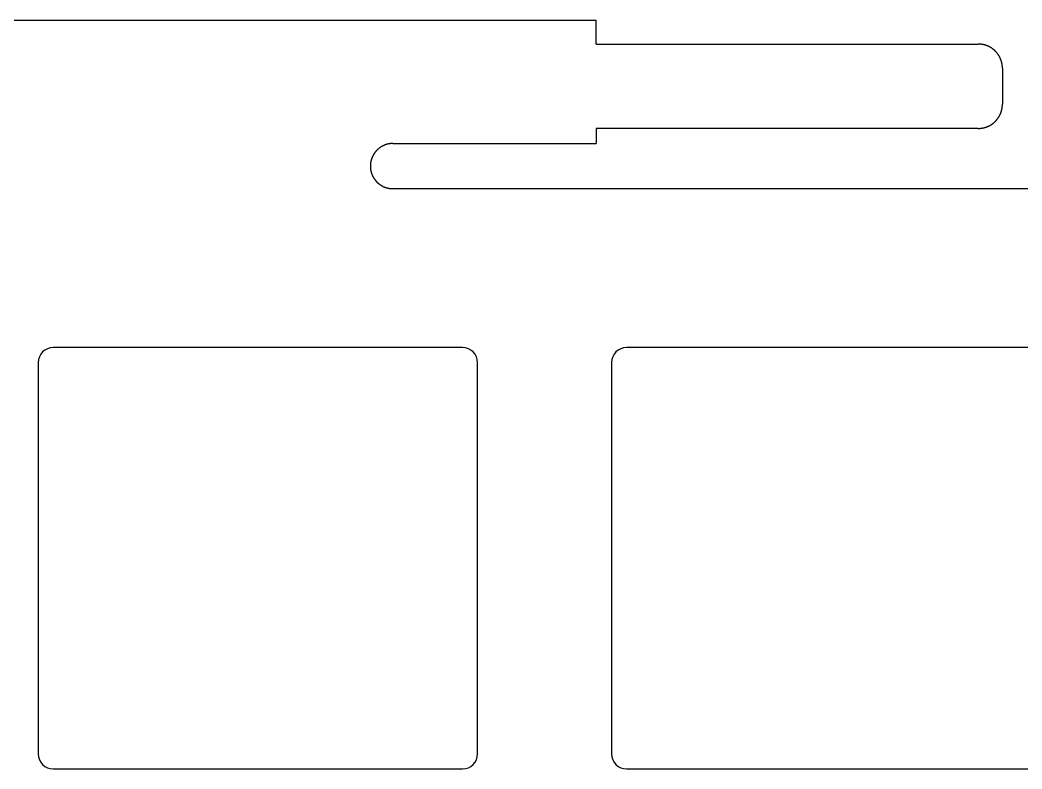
# Model space of a CAD drawing. Header units: millimetres. Extents: x -11 to 340, y -118 to 18.
# Drawn here: x 15.91 to 49.2, y -7 to 17.88 of the extents above; entities that cross this region are included whole.
import ezdxf

# ---------------------------------------------------------------- set-up
doc = ezdxf.new("R2010")
doc.units = ezdxf.units.MM
doc.header["$MEASUREMENT"] = 0
doc.layers.get('0').update_dxf_attribs({"linetype": 'CONTINUOUS'})
doc.layers.add('BLACK', color=7, linetype='CONTINUOUS')

msp = doc.modelspace()

# ---------------------------------------------------------------- linework, layer by layer
for points in [[(16.5125, 6.5), (16.5125, -6.5, 0.414212391), (17.0125, -7), (30.6125, -7, 0.414213562), (31.1125, -6.5), (31.1125, 6.5, 0.414213562), (30.6125, 7), (17.0125, 7, 0.414212391)], [(16.5125, 6.5), (16.5125, -6.5, 0.414212391), (17.0125, -7), (30.6125, -7, 0.414213562), (31.1125, -6.5), (31.1125, 6.5, 0.414213562), (30.6125, 7), (17.0125, 7, 0.414212391)], [(35.5625, 6.5), (35.5625, -6.5, 0.414212391), (36.0625, -7), (49.6625, -7, 0.414213562), (50.1625, -6.5), (50.1625, 6.5, 0.414213562), (49.6625, 7), (36.0625, 7, 0.414212391)], [(35.5625, -6.5, 0.414212391), (36.0625, -7), (49.6625, -7, 0.414213562), (50.1625, -6.5), (50.1625, 6.5, 0.414213562), (49.6625, 7), (36.0625, 7, 0.414212391), (35.5625, 6.5)]]:
    msp.add_lwpolyline(points, format="xyb", close=True)
at = {"layer": 'BLACK', "linetype": 'Continuous'}
for p, q in [((5.05, 17.882529), (35.05, 17.882529)), ((35.05, 17.082529), (35.05, 17.882529)), ((35.05, 17.082529), (47.75, 17.082529)), ((47.750728, 17.082529), (47.75, 17.082529)), ((47.754774, 17.082515), (47.750728, 17.082529)), ((47.758814, 17.082481), (47.754774, 17.082515)), ((47.762855, 17.082428), (47.758814, 17.082481)), ((47.766891, 17.082354), (47.762855, 17.082428)), ((47.770928, 17.082261), (47.766891, 17.082354)), ((47.774959, 17.082147), (47.770928, 17.082261)), ((47.77899, 17.082014), (47.774959, 17.082147)), ((47.783015, 17.08186), (47.77899, 17.082014)), ((47.787041, 17.081687), (47.783015, 17.08186)), ((47.791062, 17.081493), (47.787041, 17.081687)), ((47.795082, 17.08128), (47.791062, 17.081493)), ((47.799097, 17.081047), (47.795082, 17.08128)), ((47.803111, 17.080794), (47.799097, 17.081047)), ((47.80712, 17.080521), (47.803111, 17.080794)), ((47.811129, 17.080228), (47.80712, 17.080521)), ((47.815132, 17.079916), (47.811129, 17.080228)), ((47.819134, 17.079583), (47.815132, 17.079916)), ((47.823131, 17.079231), (47.819134, 17.079583)), ((47.827127, 17.078859), (47.823131, 17.079231)), ((47.831117, 17.078467), (47.827127, 17.078859)), ((47.835107, 17.078055), (47.831117, 17.078467)), ((47.83909, 17.077624), (47.835107, 17.078055)), ((47.843073, 17.077173), (47.83909, 17.077624)), ((47.84705, 17.076702), (47.843073, 17.077173)), ((47.851025, 17.076211), (47.84705, 17.076702)), ((47.854995, 17.075701), (47.851025, 17.076211)), ((47.858963, 17.07517), (47.854995, 17.075701)), ((47.862926, 17.074621), (47.858963, 17.07517)), ((47.866886, 17.074051), (47.862926, 17.074621)), ((47.870841, 17.073462), (47.866886, 17.074051)), ((47.874794, 17.072853), (47.870841, 17.073462)), ((47.878741, 17.072225), (47.874794, 17.072853)), ((47.882686, 17.071576), (47.878741, 17.072225)), ((47.886625, 17.070909), (47.882686, 17.071576)), ((47.890562, 17.070221), (47.886625, 17.070909)), ((47.894492, 17.069514), (47.890562, 17.070221)), ((47.89842, 17.068787), (47.894492, 17.069514)), ((47.902342, 17.068042), (47.89842, 17.068787)), ((47.906262, 17.067276), (47.902342, 17.068042)), ((47.910174, 17.066491), (47.906262, 17.067276)), ((47.914085, 17.065686), (47.910174, 17.066491)), ((47.917989, 17.064862), (47.914085, 17.065686)), ((47.92189, 17.064018), (47.917989, 17.064862)), ((47.925784, 17.063155), (47.92189, 17.064018)), ((47.929676, 17.062272), (47.925784, 17.063155)), ((47.933561, 17.06137), (47.929676, 17.062272)), ((47.937443, 17.060449), (47.933561, 17.06137)), ((47.941318, 17.059508), (47.937443, 17.060449)), ((47.94519, 17.058548), (47.941318, 17.059508)), ((47.949054, 17.057568), (47.94519, 17.058548)), ((47.952916, 17.056569), (47.949054, 17.057568)), ((47.95677, 17.055551), (47.952916, 17.056569)), ((47.960621, 17.054514), (47.95677, 17.055551)), ((47.964464, 17.053457), (47.960621, 17.054514)), ((47.968304, 17.052381), (47.964464, 17.053457)), ((47.972136, 17.051286), (47.968304, 17.052381)), ((47.975965, 17.050171), (47.972136, 17.051286)), ((47.979785, 17.049038), (47.975965, 17.050171)), ((47.983602, 17.047885), (47.979785, 17.049038)), ((47.987412, 17.046713), (47.983602, 17.047885)), ((47.991217, 17.045522), (47.987412, 17.046713)), ((47.995014, 17.044312), (47.991217, 17.045522)), ((47.998807, 17.043082), (47.995014, 17.044312)), ((48.002592, 17.041834), (47.998807, 17.043082)), ((48.006373, 17.040567), (48.002592, 17.041834)), ((48.010145, 17.039281), (48.006373, 17.040567)), ((48.013913, 17.037975), (48.010145, 17.039281)), ((48.017673, 17.036651), (48.013913, 17.037975)), ((48.021428, 17.035308), (48.017673, 17.036651)), ((48.025174, 17.033946), (48.021428, 17.035308)), ((48.028916, 17.032565), (48.025174, 17.033946)), ((48.032648, 17.031165), (48.028916, 17.032565)), ((48.036376, 17.029747), (48.032648, 17.031165)), ((48.040095, 17.02831), (48.036376, 17.029747)), ((48.043809, 17.026853), (48.040095, 17.02831)), ((48.047514, 17.025379), (48.043809, 17.026853)), ((48.051213, 17.023885), (48.047514, 17.025379)), ((48.054904, 17.022373), (48.051213, 17.023885)), ((48.058588, 17.020842), (48.054904, 17.022373)), ((48.062264, 17.019293), (48.058588, 17.020842)), ((48.065934, 17.017725), (48.062264, 17.019293)), ((48.069594, 17.016139), (48.065934, 17.017725)), ((48.073249, 17.014534), (48.069594, 17.016139)), ((48.076894, 17.012911), (48.073249, 17.014534)), ((48.080532, 17.011269), (48.076894, 17.012911)), ((48.084161, 17.009609), (48.080532, 17.011269)), ((48.087784, 17.007931), (48.084161, 17.009609)), ((48.091397, 17.006234), (48.087784, 17.007931)), ((48.095004, 17.004519), (48.091397, 17.006234)), ((48.0986, 17.002786), (48.095004, 17.004519)), ((48.10219, 17.001034), (48.0986, 17.002786)), ((48.10577, 16.999265), (48.10219, 17.001034)), ((48.109342, 16.997477), (48.10577, 16.999265)), ((48.112905, 16.995672), (48.109342, 16.997477)), ((48.11646, 16.993848), (48.112905, 16.995672)), ((48.120005, 16.992007), (48.11646, 16.993848)), ((48.123543, 16.990147), (48.120005, 16.992007)), ((48.12707, 16.98827), (48.123543, 16.990147)), ((48.13059, 16.986374), (48.12707, 16.98827)), ((48.134098, 16.984461), (48.13059, 16.986374)), ((48.1376, 16.98253), (48.134098, 16.984461)), ((48.14109, 16.980581), (48.1376, 16.98253)), ((48.144572, 16.978615), (48.14109, 16.980581)), ((48.148044, 16.976631), (48.144572, 16.978615)), ((48.151507, 16.974629), (48.148044, 16.976631)), ((48.154959, 16.972611), (48.151507, 16.974629)), ((48.158403, 16.970574), (48.154959, 16.972611)), ((48.161835, 16.968521), (48.158403, 16.970574)), ((48.165259, 16.966449), (48.161835, 16.968521)), ((48.168672, 16.964361), (48.165259, 16.966449)), ((48.172075, 16.962255), (48.168672, 16.964361)), ((48.175468, 16.960132), (48.172075, 16.962255)), ((48.178851, 16.957991), (48.175468, 16.960132)), ((48.182222, 16.955834), (48.178851, 16.957991)), ((48.185584, 16.95366), (48.182222, 16.955834)), ((48.188935, 16.951469), (48.185584, 16.95366)), ((48.192276, 16.94926), (48.188935, 16.951469)), ((48.195605, 16.947035), (48.192276, 16.94926)), ((48.198924, 16.944793), (48.195605, 16.947035)), ((48.202232, 16.942535), (48.198924, 16.944793)), ((48.205529, 16.940259), (48.202232, 16.942535)), ((48.208814, 16.937967), (48.205529, 16.940259)), ((48.212089, 16.935658), (48.208814, 16.937967)), ((48.215352, 16.933333), (48.212089, 16.935658)), ((48.218604, 16.930991), (48.215352, 16.933333)), ((48.221844, 16.928633), (48.218604, 16.930991)), ((48.225073, 16.926259), (48.221844, 16.928633)), ((48.22829, 16.923868), (48.225073, 16.926259)), ((48.231496, 16.921461), (48.22829, 16.923868)), ((48.234689, 16.919039), (48.231496, 16.921461)), ((48.237871, 16.916599), (48.234689, 16.919039)), ((48.241041, 16.914144), (48.237871, 16.916599)), ((48.244199, 16.911673), (48.241041, 16.914144)), ((48.247344, 16.909186), (48.244199, 16.911673)), ((48.250477, 16.906683), (48.247344, 16.909186)), ((48.253598, 16.904165), (48.250477, 16.906683)), ((48.256707, 16.901631), (48.253598, 16.904165)), ((48.259802, 16.899081), (48.256707, 16.901631)), ((48.262886, 16.896515), (48.259802, 16.899081)), ((48.265956, 16.893935), (48.262886, 16.896515)), ((48.269014, 16.891338), (48.265956, 16.893935)), ((48.272059, 16.888727), (48.269014, 16.891338)), ((48.275092, 16.8861), (48.272059, 16.888727)), ((48.27811, 16.883458), (48.275092, 16.8861)), ((48.281116, 16.880801), (48.27811, 16.883458)), ((48.284109, 16.878129), (48.281116, 16.880801)), ((48.287089, 16.875442), (48.284109, 16.878129)), ((48.290055, 16.87274), (48.287089, 16.875442)), ((48.293007, 16.870023), (48.290055, 16.87274)), ((48.295946, 16.867292), (48.293007, 16.870023)), ((48.298872, 16.864546), (48.295946, 16.867292)), ((48.301784, 16.861785), (48.298872, 16.864546)), ((48.304682, 16.85901), (48.301784, 16.861785)), ((48.307566, 16.85622), (48.304682, 16.85901)), ((48.310436, 16.853416), (48.307566, 16.85622)), ((48.313292, 16.850598), (48.310436, 16.853416)), ((48.318962, 16.844919), (48.313292, 16.850598)), ((48.324575, 16.839184), (48.318962, 16.844919)), ((48.330131, 16.833393), (48.324575, 16.839184)), ((48.335628, 16.827548), (48.330131, 16.833393)), ((48.341066, 16.821648), (48.335628, 16.827548)), ((48.346445, 16.815695), (48.341066, 16.821648)), ((48.351764, 16.809689), (48.346445, 16.815695)), ((48.357022, 16.803631), (48.351764, 16.809689)), ((48.362219, 16.797522), (48.357022, 16.803631)), ((48.367354, 16.791361), (48.362219, 16.797522)), ((48.372426, 16.785151), (48.367354, 16.791361)), ((48.377436, 16.778891), (48.372426, 16.785151)), ((48.382382, 16.772583), (48.377436, 16.778891)), ((48.387265, 16.766227), (48.382382, 16.772583)), ((48.392082, 16.759823), (48.387265, 16.766227)), ((48.396835, 16.753373), (48.392082, 16.759823)), ((48.401522, 16.746877), (48.396835, 16.753373)), ((48.406144, 16.740335), (48.401522, 16.746877)), ((48.410699, 16.73375), (48.406144, 16.740335)), ((48.415187, 16.72712), (48.410699, 16.73375)), ((48.419607, 16.720447), (48.415187, 16.72712)), ((48.42396, 16.713733), (48.419607, 16.720447)), ((48.428244, 16.706976), (48.42396, 16.713733)), ((48.43246, 16.700179), (48.428244, 16.706976)), ((48.436606, 16.693341), (48.43246, 16.700179)), ((48.440683, 16.686464), (48.436606, 16.693341)), ((48.44469, 16.679548), (48.440683, 16.686464)), ((48.448627, 16.672594), (48.44469, 16.679548)), ((48.452493, 16.665603), (48.448627, 16.672594)), ((48.456288, 16.658575), (48.452493, 16.665603)), ((48.460012, 16.651511), (48.456288, 16.658575)), ((48.463664, 16.644411), (48.460012, 16.651511)), ((48.467243, 16.637277), (48.463664, 16.644411)), ((48.470751, 16.63011), (48.467243, 16.637277)), ((48.474185, 16.622909), (48.470751, 16.63011)), ((48.477547, 16.615675), (48.474185, 16.622909)), ((48.480835, 16.60841), (48.477547, 16.615675)), ((48.48405, 16.601113), (48.480835, 16.60841)), ((48.487191, 16.593786), (48.48405, 16.601113)), ((48.490257, 16.586429), (48.487191, 16.593786)), ((48.49325, 16.579043), (48.490257, 16.586429)), ((48.496167, 16.571629), (48.49325, 16.579043)), ((48.49901, 16.564186), (48.496167, 16.571629)), ((48.501778, 16.556716), (48.49901, 16.564186)), ((48.50447, 16.54922), (48.501778, 16.556716)), ((48.507087, 16.541697), (48.50447, 16.54922)), ((48.509628, 16.534149), (48.507087, 16.541697)), ((48.512093, 16.526576), (48.509628, 16.534149)), ((48.514482, 16.51898), (48.512093, 16.526576)), ((48.516794, 16.511359), (48.514482, 16.51898)), ((48.51903, 16.503716), (48.516794, 16.511359)), ((48.521189, 16.49605), (48.51903, 16.503716)), ((48.523272, 16.488362), (48.521189, 16.49605)), ((48.525277, 16.480653), (48.523272, 16.488362)), ((48.527205, 16.472924), (48.525277, 16.480653)), ((48.529056, 16.465174), (48.527205, 16.472924)), ((48.530829, 16.457404), (48.529056, 16.465174)), ((48.532525, 16.449616), (48.530829, 16.457404)), ((48.534143, 16.441809), (48.532525, 16.449616)), ((48.535683, 16.433984), (48.534143, 16.441809)), ((48.537145, 16.426142), (48.535683, 16.433984)), ((48.538529, 16.418282), (48.537145, 16.426142)), ((48.539835, 16.410406), (48.538529, 16.418282)), ((48.541062, 16.402514), (48.539835, 16.410406)), ((48.542211, 16.394607), (48.541062, 16.402514)), ((48.543281, 16.386685), (48.542211, 16.394607)), ((48.544273, 16.378748), (48.543281, 16.386685)), ((48.545186, 16.370796), (48.544273, 16.378748)), ((48.54602, 16.362832), (48.545186, 16.370796)), ((48.546775, 16.354854), (48.54602, 16.362832)), ((48.547451, 16.346863), (48.546775, 16.354854)), ((48.548047, 16.33886), (48.547451, 16.346863)), ((48.548565, 16.330845), (48.548047, 16.33886)), ((48.549003, 16.322819), (48.548565, 16.330845)), ((48.549362, 16.314782), (48.549003, 16.322819)), ((48.549641, 16.306733), (48.549362, 16.314782)), ((48.54984, 16.298675), (48.549641, 16.306733)), ((48.54996, 16.290607), (48.54984, 16.298675)), ((48.55, 16.282529), (48.54996, 16.290607)), ((48.55, 16.282529), (48.55, 15.082529)), ((48.543172, 14.977534), (48.543682, 14.981504)), ((48.543682, 14.981504), (48.544173, 14.985479)), ((48.544173, 14.985479), (48.544644, 14.989456)), ((48.544644, 14.989456), (48.545095, 14.993439)), ((48.545095, 14.993439), (48.545526, 14.997422)), ((48.545526, 14.997422), (48.545938, 15.001412)), ((48.545938, 15.001412), (48.54633, 15.005402)), ((48.54633, 15.005402), (48.546702, 15.009398)), ((48.546702, 15.009398), (48.547054, 15.013395)), ((48.547054, 15.013395), (48.547387, 15.017397)), ((48.547387, 15.017397), (48.547699, 15.0214)), ((48.547699, 15.0214), (48.547992, 15.025409)), ((48.547992, 15.025409), (48.548265, 15.029418)), ((48.548265, 15.029418), (48.548518, 15.033432)), ((48.548518, 15.033432), (48.548751, 15.037447)), ((48.548751, 15.037447), (48.548964, 15.041467)), ((48.548964, 15.041467), (48.549158, 15.045488)), ((48.549158, 15.045488), (48.549331, 15.049514)), ((48.549331, 15.049514), (48.549485, 15.053539)), ((48.549485, 15.053539), (48.549618, 15.05757)), ((48.549618, 15.05757), (48.549732, 15.061601)), ((48.549732, 15.061601), (48.549825, 15.065638)), ((48.549825, 15.065638), (48.549899, 15.069674)), ((48.549899, 15.069674), (48.549952, 15.073715)), ((48.549952, 15.073715), (48.549986, 15.077755)), ((48.549986, 15.077755), (48.55, 15.081801)), ((48.55, 15.081801), (48.55, 15.082529)), ((48.421131, 14.646945), (48.423305, 14.650307)), ((48.423305, 14.650307), (48.425462, 14.653678)), ((48.425462, 14.653678), (48.427603, 14.657061)), ((48.427603, 14.657061), (48.429726, 14.660454)), ((48.429726, 14.660454), (48.431832, 14.663857)), ((48.431832, 14.663857), (48.43392, 14.66727)), ((48.43392, 14.66727), (48.435992, 14.670694)), ((48.435992, 14.670694), (48.438045, 14.674126)), ((48.438045, 14.674126), (48.440082, 14.67757)), ((48.440082, 14.67757), (48.4421, 14.681022)), ((48.4421, 14.681022), (48.444102, 14.684485)), ((48.444102, 14.684485), (48.446086, 14.687957)), ((48.446086, 14.687957), (48.448052, 14.691439)), ((48.448052, 14.691439), (48.450001, 14.694929)), ((48.450001, 14.694929), (48.451932, 14.698431)), ((48.451932, 14.698431), (48.453845, 14.701939)), ((48.453845, 14.701939), (48.455741, 14.705459)), ((48.455741, 14.705459), (48.457618, 14.708986)), ((48.457618, 14.708986), (48.459478, 14.712524)), ((48.459478, 14.712524), (48.461319, 14.716069)), ((48.461319, 14.716069), (48.463143, 14.719624)), ((48.463143, 14.719624), (48.464948, 14.723187)), ((48.464948, 14.723187), (48.466736, 14.726759)), ((48.466736, 14.726759), (48.468505, 14.730339)), ((48.468505, 14.730339), (48.470257, 14.733929)), ((48.470257, 14.733929), (48.47199, 14.737525)), ((48.47199, 14.737525), (48.473705, 14.741132)), ((48.473705, 14.741132), (48.475402, 14.744745)), ((48.475402, 14.744745), (48.47708, 14.748368)), ((48.47708, 14.748368), (48.47874, 14.751997)), ((48.47874, 14.751997), (48.480382, 14.755635)), ((48.480382, 14.755635), (48.482005, 14.75928)), ((48.482005, 14.75928), (48.48361, 14.762935)), ((48.48361, 14.762935), (48.485196, 14.766595)), ((48.485196, 14.766595), (48.486764, 14.770265)), ((48.486764, 14.770265), (48.488313, 14.773941)), ((48.488313, 14.773941), (48.489844, 14.777625)), ((48.489844, 14.777625), (48.491356, 14.781316)), ((48.491356, 14.781316), (48.49285, 14.785015)), ((48.49285, 14.785015), (48.494324, 14.78872)), ((48.494324, 14.78872), (48.495781, 14.792434)), ((48.495781, 14.792434), (48.497218, 14.796153)), ((48.497218, 14.796153), (48.498636, 14.799881)), ((48.498636, 14.799881), (48.500036, 14.803613)), ((48.500036, 14.803613), (48.501417, 14.807355)), ((48.501417, 14.807355), (48.502779, 14.811101)), ((48.502779, 14.811101), (48.504122, 14.814856)), ((48.504122, 14.814856), (48.505446, 14.818616)), ((48.505446, 14.818616), (48.506752, 14.822384)), ((48.506752, 14.822384), (48.508038, 14.826156)), ((48.508038, 14.826156), (48.509305, 14.829937)), ((48.509305, 14.829937), (48.510553, 14.833722)), ((48.510553, 14.833722), (48.511783, 14.837515)), ((48.511783, 14.837515), (48.512993, 14.841312)), ((48.512993, 14.841312), (48.514184, 14.845117)), ((48.514184, 14.845117), (48.515356, 14.848927)), ((48.515356, 14.848927), (48.516509, 14.852744)), ((48.516509, 14.852744), (48.517642, 14.856564)), ((48.517642, 14.856564), (48.518757, 14.860393)), ((48.518757, 14.860393), (48.519852, 14.864225)), ((48.519852, 14.864225), (48.520928, 14.868065)), ((48.520928, 14.868065), (48.521985, 14.871908)), ((48.521985, 14.871908), (48.523022, 14.875759)), ((48.523022, 14.875759), (48.52404, 14.879613)), ((48.52404, 14.879613), (48.525039, 14.883475)), ((48.525039, 14.883475), (48.526019, 14.887339)), ((48.526019, 14.887339), (48.526979, 14.891211)), ((48.526979, 14.891211), (48.52792, 14.895086)), ((48.52792, 14.895086), (48.528841, 14.898968)), ((48.528841, 14.898968), (48.529743, 14.902853)), ((48.529743, 14.902853), (48.530626, 14.906745)), ((48.530626, 14.906745), (48.531489, 14.910639)), ((48.531489, 14.910639), (48.532333, 14.91454)), ((48.532333, 14.91454), (48.533157, 14.918444)), ((48.533157, 14.918444), (48.533962, 14.922355)), ((48.533962, 14.922355), (48.534747, 14.926267)), ((48.534747, 14.926267), (48.535513, 14.930187)), ((48.535513, 14.930187), (48.536258, 14.934109)), ((48.536258, 14.934109), (48.536985, 14.938037)), ((48.536985, 14.938037), (48.537692, 14.941967)), ((48.537692, 14.941967), (48.53838, 14.945904)), ((48.53838, 14.945904), (48.539047, 14.949843)), ((48.539047, 14.949843), (48.539696, 14.953788)), ((48.539696, 14.953788), (48.540324, 14.957735)), ((48.540324, 14.957735), (48.540933, 14.961688)), ((48.540933, 14.961688), (48.541522, 14.965643)), ((48.541522, 14.965643), (48.542092, 14.969603)), ((48.542092, 14.969603), (48.542641, 14.973566)), ((48.542641, 14.973566), (48.543172, 14.977534)), ((47.971187, 14.313499), (47.97883, 14.315735)), ((47.97883, 14.315735), (47.986451, 14.318047)), ((47.986451, 14.318047), (47.994047, 14.320436)), ((47.994047, 14.320436), (48.00162, 14.322901)), ((48.00162, 14.322901), (48.009168, 14.325442)), ((48.009168, 14.325442), (48.016691, 14.328059)), ((48.016691, 14.328059), (48.024187, 14.330751)), ((48.024187, 14.330751), (48.031657, 14.333519)), ((48.031657, 14.333519), (48.0391, 14.336362)), ((48.0391, 14.336362), (48.046514, 14.339279)), ((48.046514, 14.339279), (48.0539, 14.342272)), ((48.0539, 14.342272), (48.061257, 14.345338)), ((48.061257, 14.345338), (48.068584, 14.348479)), ((48.068584, 14.348479), (48.075881, 14.351694)), ((48.075881, 14.351694), (48.083146, 14.354982)), ((48.083146, 14.354982), (48.09038, 14.358344)), ((48.09038, 14.358344), (48.097581, 14.361778)), ((48.097581, 14.361778), (48.104748, 14.365286)), ((48.104748, 14.365286), (48.111882, 14.368865)), ((48.111882, 14.368865), (48.118982, 14.372517)), ((48.118982, 14.372517), (48.126046, 14.376241)), ((48.126046, 14.376241), (48.133074, 14.380036)), ((48.133074, 14.380036), (48.140065, 14.383902)), ((48.140065, 14.383902), (48.147019, 14.387839)), ((48.147019, 14.387839), (48.153935, 14.391846)), ((48.153935, 14.391846), (48.160812, 14.395923)), ((48.160812, 14.395923), (48.16765, 14.400069)), ((48.16765, 14.400069), (48.174447, 14.404285)), ((48.174447, 14.404285), (48.181204, 14.408569)), ((48.181204, 14.408569), (48.187918, 14.412922)), ((48.187918, 14.412922), (48.194591, 14.417342)), ((48.194591, 14.417342), (48.201221, 14.42183)), ((48.201221, 14.42183), (48.207806, 14.426385)), ((48.207806, 14.426385), (48.214348, 14.431007)), ((48.214348, 14.431007), (48.220844, 14.435694)), ((48.220844, 14.435694), (48.227294, 14.440447)), ((48.227294, 14.440447), (48.233698, 14.445264)), ((48.233698, 14.445264), (48.240054, 14.450147)), ((48.240054, 14.450147), (48.246362, 14.455093)), ((48.246362, 14.455093), (48.252622, 14.460103)), ((48.252622, 14.460103), (48.258832, 14.465175)), ((48.258832, 14.465175), (48.264993, 14.47031)), ((48.264993, 14.47031), (48.271102, 14.475507)), ((48.271102, 14.475507), (48.27716, 14.480765)), ((48.27716, 14.480765), (48.283166, 14.486084)), ((48.283166, 14.486084), (48.289119, 14.491463)), ((48.289119, 14.491463), (48.295019, 14.496901)), ((48.295019, 14.496901), (48.300864, 14.502398)), ((48.300864, 14.502398), (48.306655, 14.507954)), ((48.306655, 14.507954), (48.31239, 14.513567)), ((48.31239, 14.513567), (48.318069, 14.519237)), ((48.318069, 14.519237), (48.320887, 14.522093)), ((48.320887, 14.522093), (48.323691, 14.524963)), ((48.323691, 14.524963), (48.326481, 14.527847)), ((48.326481, 14.527847), (48.329256, 14.530745)), ((48.329256, 14.530745), (48.332017, 14.533657)), ((48.332017, 14.533657), (48.334763, 14.536583)), ((48.334763, 14.536583), (48.337494, 14.539522)), ((48.337494, 14.539522), (48.340211, 14.542474)), ((48.340211, 14.542474), (48.342913, 14.54544)), ((48.342913, 14.54544), (48.3456, 14.54842)), ((48.3456, 14.54842), (48.348272, 14.551413)), ((48.348272, 14.551413), (48.350929, 14.554419)), ((48.350929, 14.554419), (48.353571, 14.557437)), ((48.353571, 14.557437), (48.356198, 14.56047)), ((48.356198, 14.56047), (48.358809, 14.563515)), ((48.358809, 14.563515), (48.361406, 14.566573)), ((48.361406, 14.566573), (48.363986, 14.569643)), ((48.363986, 14.569643), (48.366552, 14.572727)), ((48.366552, 14.572727), (48.369102, 14.575822)), ((48.369102, 14.575822), (48.371636, 14.578931)), ((48.371636, 14.578931), (48.374154, 14.582052)), ((48.374154, 14.582052), (48.376657, 14.585185)), ((48.376657, 14.585185), (48.379144, 14.58833)), ((48.379144, 14.58833), (48.381615, 14.591488)), ((48.381615, 14.591488), (48.38407, 14.594658)), ((48.38407, 14.594658), (48.38651, 14.59784)), ((48.38651, 14.59784), (48.388932, 14.601033)), ((48.388932, 14.601033), (48.391339, 14.604239)), ((48.391339, 14.604239), (48.39373, 14.607456)), ((48.39373, 14.607456), (48.396104, 14.610685)), ((48.396104, 14.610685), (48.398462, 14.613925)), ((48.398462, 14.613925), (48.400804, 14.617177)), ((48.400804, 14.617177), (48.403129, 14.62044)), ((48.403129, 14.62044), (48.405438, 14.623715)), ((48.405438, 14.623715), (48.40773, 14.627)), ((48.40773, 14.627), (48.410006, 14.630297)), ((48.410006, 14.630297), (48.412264, 14.633605)), ((48.412264, 14.633605), (48.414506, 14.636924)), ((48.414506, 14.636924), (48.416731, 14.640253)), ((48.416731, 14.640253), (48.41894, 14.643594)), ((48.41894, 14.643594), (48.421131, 14.646945)), ((47.75, 14.282529), (35.05, 14.282529)), ((35.05, 14.282529), (35.05, 13.78)), ((47.75, 14.282529), (47.758078, 14.282569)), ((47.758078, 14.282569), (47.766146, 14.282689)), ((47.766146, 14.282689), (47.774204, 14.282888)), ((47.774204, 14.282888), (47.782253, 14.283167)), ((47.782253, 14.283167), (47.79029, 14.283526)), ((47.79029, 14.283526), (47.798316, 14.283964)), ((47.798316, 14.283964), (47.806331, 14.284482)), ((47.806331, 14.284482), (47.814334, 14.285078)), ((47.814334, 14.285078), (47.822325, 14.285754)), ((47.822325, 14.285754), (47.830303, 14.286509)), ((47.830303, 14.286509), (47.838267, 14.287343)), ((47.838267, 14.287343), (47.846219, 14.288256)), ((47.846219, 14.288256), (47.854156, 14.289248)), ((47.854156, 14.289248), (47.862078, 14.290318)), ((47.862078, 14.290318), (47.869985, 14.291467)), ((47.869985, 14.291467), (47.877877, 14.292694)), ((47.877877, 14.292694), (47.885753, 14.294)), ((47.885753, 14.294), (47.893613, 14.295384)), ((47.893613, 14.295384), (47.901455, 14.296846)), ((47.901455, 14.296846), (47.90928, 14.298386)), ((47.90928, 14.298386), (47.917087, 14.300004)), ((47.917087, 14.300004), (47.924875, 14.3017)), ((47.924875, 14.3017), (47.932645, 14.303473)), ((47.932645, 14.303473), (47.940395, 14.305324)), ((47.940395, 14.305324), (47.948124, 14.307252)), ((47.948124, 14.307252), (47.955833, 14.309257)), ((47.955833, 14.309257), (47.963521, 14.31134)), ((47.963521, 14.31134), (47.971187, 14.313499)), ((27.877594, 13.649824), (27.871214, 13.645419)), ((27.884018, 13.654162), (27.877594, 13.649824)), ((27.890484, 13.658432), (27.884018, 13.654162)), ((27.896993, 13.662634), (27.890484, 13.658432)), ((27.903544, 13.666768), (27.896993, 13.662634)), ((27.910135, 13.670834), (27.903544, 13.666768)), ((27.916766, 13.67483), (27.910135, 13.670834)), ((27.923437, 13.678756), (27.916766, 13.67483)), ((27.930146, 13.682613), (27.923437, 13.678756)), ((27.936892, 13.686398), (27.930146, 13.682613)), ((27.943676, 13.690114), (27.936892, 13.686398)), ((27.950497, 13.693757), (27.943676, 13.690114)), ((27.957353, 13.69733), (27.950497, 13.693757)), ((27.964243, 13.70083), (27.957353, 13.69733)), ((27.971169, 13.704258), (27.964243, 13.70083)), ((27.978127, 13.707614), (27.971169, 13.704258)), ((27.985119, 13.710896), (27.978127, 13.707614)), ((27.992142, 13.714106), (27.985119, 13.710896)), ((27.999197, 13.717242), (27.992142, 13.714106)), ((28.006283, 13.720304), (27.999197, 13.717242)), ((28.013398, 13.723292), (28.006283, 13.720304)), ((28.020543, 13.726206), (28.013398, 13.723292)), ((28.027717, 13.729045), (28.020543, 13.726206)), ((28.034919, 13.731809), (28.027717, 13.729045)), ((28.042148, 13.734498), (28.034919, 13.731809)), ((28.049404, 13.737112), (28.042148, 13.734498)), ((28.056686, 13.739651), (28.049404, 13.737112)), ((28.063993, 13.742113), (28.056686, 13.739651)), ((28.071325, 13.7445), (28.063993, 13.742113)), ((28.078681, 13.74681), (28.071325, 13.7445)), ((28.086061, 13.749045), (28.078681, 13.74681)), ((28.093464, 13.751202), (28.086061, 13.749045)), ((28.100889, 13.753283), (28.093464, 13.751202)), ((28.108336, 13.755287), (28.100889, 13.753283)), ((28.115804, 13.757214), (28.108336, 13.755287)), ((28.123292, 13.759064), (28.115804, 13.757214)), ((28.130801, 13.760836), (28.123292, 13.759064)), ((28.138329, 13.762531), (28.130801, 13.760836)), ((28.145876, 13.764148), (28.138329, 13.762531)), ((28.153441, 13.765687), (28.145876, 13.764148)), ((28.161024, 13.767149), (28.153441, 13.765687)), ((28.168624, 13.768532), (28.161024, 13.767149)), ((28.176242, 13.769837), (28.168624, 13.768532)), ((28.183875, 13.771064), (28.176242, 13.769837)), ((28.191524, 13.772213), (28.183875, 13.771064)), ((28.199188, 13.773283), (28.191524, 13.772213)), ((28.206867, 13.774274), (28.199188, 13.773283)), ((28.214561, 13.775187), (28.206867, 13.774274)), ((28.222268, 13.776021), (28.214561, 13.775187)), ((28.229988, 13.776775), (28.222268, 13.776021)), ((28.237721, 13.777451), (28.229988, 13.776775)), ((28.245467, 13.778048), (28.237721, 13.777451)), ((28.253225, 13.778565), (28.245467, 13.778048)), ((28.260994, 13.779003), (28.253225, 13.778565)), ((28.268775, 13.779362), (28.260994, 13.779003)), ((28.276566, 13.779641), (28.268775, 13.779362)), ((28.284368, 13.77984), (28.276566, 13.779641)), ((28.292179, 13.77996), (28.284368, 13.77984)), ((28.3, 13.78), (28.292179, 13.77996)), ((28.3, 13.78), (35.05, 13.78)), ((27.607146, 13.317658), (27.605673, 13.314088)), ((27.608638, 13.321222), (27.607146, 13.317658)), ((27.610148, 13.324776), (27.608638, 13.321222)), ((27.611677, 13.328325), (27.610148, 13.324776)), ((27.613224, 13.331865), (27.611677, 13.328325)), ((27.614791, 13.335398), (27.613224, 13.331865)), ((27.616375, 13.338922), (27.614791, 13.335398)), ((27.617978, 13.34244), (27.616375, 13.338922)), ((27.619598, 13.345948), (27.617978, 13.34244)), ((27.621238, 13.349449), (27.619598, 13.345948)), ((27.622895, 13.352941), (27.621238, 13.349449)), ((27.624572, 13.356426), (27.622895, 13.352941)), ((27.626265, 13.359901), (27.624572, 13.356426)), ((27.627978, 13.363369), (27.626265, 13.359901)), ((27.629708, 13.366827), (27.627978, 13.363369)), ((27.631457, 13.370278), (27.629708, 13.366827)), ((27.633223, 13.373719), (27.631457, 13.370278)), ((27.635007, 13.377152), (27.633223, 13.373719)), ((27.636809, 13.380575), (27.635007, 13.377152)), ((27.63863, 13.383991), (27.636809, 13.380575)), ((27.640467, 13.387396), (27.63863, 13.383991)), ((27.642324, 13.390793), (27.640467, 13.387396)), ((27.644197, 13.394179), (27.642324, 13.390793)), ((27.646089, 13.397558), (27.644197, 13.394179)), ((27.647997, 13.400926), (27.646089, 13.397558)), ((27.649924, 13.404285), (27.647997, 13.400926)), ((27.651868, 13.407634), (27.649924, 13.404285)), ((27.65383, 13.410974), (27.651868, 13.407634)), ((27.655808, 13.414303), (27.65383, 13.410974)), ((27.657805, 13.417623), (27.655808, 13.414303)), ((27.659818, 13.420933), (27.657805, 13.417623)), ((27.66185, 13.424233), (27.659818, 13.420933)), ((27.663898, 13.427522), (27.66185, 13.424233)), ((27.665963, 13.430802), (27.663898, 13.427522)), ((27.668046, 13.43407), (27.665963, 13.430802)), ((27.670146, 13.437329), (27.668046, 13.43407)), ((27.672262, 13.440576), (27.670146, 13.437329)), ((27.674396, 13.443814), (27.672262, 13.440576)), ((27.676546, 13.44704), (27.674396, 13.443814)), ((27.678714, 13.450256), (27.676546, 13.44704)), ((27.680898, 13.45346), (27.678714, 13.450256)), ((27.683099, 13.456655), (27.680898, 13.45346)), ((27.685316, 13.459837), (27.683099, 13.456655)), ((27.68755, 13.463009), (27.685316, 13.459837)), ((27.689801, 13.466168), (27.68755, 13.463009)), ((27.692068, 13.469318), (27.689801, 13.466168)), ((27.694351, 13.472455), (27.692068, 13.469318)), ((27.696651, 13.475581), (27.694351, 13.472455)), ((27.698967, 13.478694), (27.696651, 13.475581)), ((27.7013, 13.481797), (27.698967, 13.478694)), ((27.703648, 13.484887), (27.7013, 13.481797)), ((27.706012, 13.487966), (27.703648, 13.484887)), ((27.708393, 13.491033), (27.706012, 13.487966)), ((27.710789, 13.494087), (27.708393, 13.491033)), ((27.713201, 13.497129), (27.710789, 13.494087)), ((27.71563, 13.50016), (27.713201, 13.497129)), ((27.718073, 13.503177), (27.71563, 13.50016)), ((27.720533, 13.506183), (27.718073, 13.503177)), ((27.723008, 13.509175), (27.720533, 13.506183)), ((27.725499, 13.512155), (27.723008, 13.509175)), ((27.728004, 13.515122), (27.725499, 13.512155)), ((27.730526, 13.518077), (27.728004, 13.515122)), ((27.733062, 13.521018), (27.730526, 13.518077)), ((27.735614, 13.523947), (27.733062, 13.521018)), ((27.738181, 13.526862), (27.735614, 13.523947)), ((27.740763, 13.529765), (27.738181, 13.526862)), ((27.74336, 13.532654), (27.740763, 13.529765)), ((27.745972, 13.53553), (27.74336, 13.532654)), ((27.748599, 13.538392), (27.745972, 13.53553)), ((27.751241, 13.541241), (27.748599, 13.538392)), ((27.753897, 13.544076), (27.751241, 13.541241)), ((27.756568, 13.546897), (27.753897, 13.544076)), ((27.759253, 13.549705), (27.756568, 13.546897)), ((27.761952, 13.552499), (27.759253, 13.549705)), ((27.764667, 13.555279), (27.761952, 13.552499)), ((27.767395, 13.558045), (27.764667, 13.555279)), ((27.770137, 13.560797), (27.767395, 13.558045)), ((27.775665, 13.566258), (27.770137, 13.560797)), ((27.781248, 13.571662), (27.775665, 13.566258)), ((27.786886, 13.577007), (27.781248, 13.571662)), ((27.792578, 13.582294), (27.786886, 13.577007)), ((27.798325, 13.587522), (27.792578, 13.582294)), ((27.804124, 13.59269), (27.798325, 13.587522)), ((27.809976, 13.597798), (27.804124, 13.59269)), ((27.815879, 13.602844), (27.809976, 13.597798)), ((27.821833, 13.607829), (27.815879, 13.602844)), ((27.827837, 13.612751), (27.821833, 13.607829)), ((27.833891, 13.617611), (27.827837, 13.612751)), ((27.839994, 13.622407), (27.833891, 13.617611)), ((27.846145, 13.627139), (27.839994, 13.622407)), ((27.852343, 13.631807), (27.846145, 13.627139)), ((27.858588, 13.63641), (27.852343, 13.631807)), ((27.864878, 13.640947), (27.858588, 13.63641)), ((27.871214, 13.645419), (27.864878, 13.640947)), ((27.550015, 13.034714), (27.55, 13.030797)), ((27.55, 13.030797), (27.55, 13.03)), ((27.55, 13.03), (27.55004, 13.022179)), ((27.550049, 13.038626), (27.550015, 13.034714)), ((27.55004, 13.022179), (27.55016, 13.014368)), ((27.550103, 13.042539), (27.550049, 13.038626)), ((27.550177, 13.046446), (27.550103, 13.042539)), ((27.55016, 13.014368), (27.550359, 13.006566)), ((27.550271, 13.050354), (27.550177, 13.046446)), ((27.550385, 13.054257), (27.550271, 13.050354)), ((27.550359, 13.006566), (27.550638, 12.998775)), ((27.550519, 13.058159), (27.550385, 13.054257)), ((27.550673, 13.062056), (27.550519, 13.058159)), ((27.550638, 12.998775), (27.550997, 12.990994)), ((27.550847, 13.065953), (27.550673, 13.062056)), ((27.55104, 13.069845), (27.550847, 13.065953)), ((27.550997, 12.990994), (27.551435, 12.983225)), ((27.551254, 13.073737), (27.55104, 13.069845)), ((27.551488, 13.077623), (27.551254, 13.073737)), ((27.551435, 12.983225), (27.551952, 12.975467)), ((27.551741, 13.081509), (27.551488, 13.077623)), ((27.552014, 13.085389), (27.551741, 13.081509)), ((27.552308, 13.089269), (27.552014, 13.085389)), ((27.552621, 13.093144), (27.552308, 13.089269)), ((27.552953, 13.097017), (27.552621, 13.093144)), ((27.553306, 13.100885), (27.552953, 13.097017)), ((27.553679, 13.104753), (27.553306, 13.100885)), ((27.554071, 13.108614), (27.553679, 13.104753)), ((27.554483, 13.112475), (27.554071, 13.108614)), ((27.554915, 13.116329), (27.554483, 13.112475)), ((27.555366, 13.120183), (27.554915, 13.116329)), ((27.555838, 13.124031), (27.555366, 13.120183)), ((27.556329, 13.127878), (27.555838, 13.124031)), ((27.55684, 13.131718), (27.556329, 13.127878)), ((27.55737, 13.135557), (27.55684, 13.131718)), ((27.55792, 13.13939), (27.55737, 13.135557)), ((27.55849, 13.143222), (27.55792, 13.13939)), ((27.55908, 13.147047), (27.55849, 13.143222)), ((27.559689, 13.150871), (27.55908, 13.147047)), ((27.560318, 13.154688), (27.559689, 13.150871)), ((27.560966, 13.158504), (27.560318, 13.154688)), ((27.561634, 13.162313), (27.560966, 13.158504)), ((27.562322, 13.16612), (27.561634, 13.162313)), ((27.563029, 13.169921), (27.562322, 13.16612)), ((27.563756, 13.173719), (27.563029, 13.169921)), ((27.564502, 13.177511), (27.563756, 13.173719)), ((27.565268, 13.181301), (27.564502, 13.177511)), ((27.566053, 13.185084), (27.565268, 13.181301)), ((27.566858, 13.188864), (27.566053, 13.185084)), ((27.567682, 13.192638), (27.566858, 13.188864)), ((27.568526, 13.196409), (27.567682, 13.192638)), ((27.569389, 13.200173), (27.568526, 13.196409)), ((27.570272, 13.203934), (27.569389, 13.200173)), ((27.571174, 13.207688), (27.570272, 13.203934)), ((27.572096, 13.211439), (27.571174, 13.207688)), ((27.573036, 13.215183), (27.572096, 13.211439)), ((27.573996, 13.218924), (27.573036, 13.215183)), ((27.574976, 13.222657), (27.573996, 13.218924)), ((27.575975, 13.226388), (27.574976, 13.222657)), ((27.576992, 13.23011), (27.575975, 13.226388)), ((27.57803, 13.23383), (27.576992, 13.23011)), ((27.579086, 13.237542), (27.57803, 13.23383)), ((27.580162, 13.24125), (27.579086, 13.237542)), ((27.581257, 13.24495), (27.580162, 13.24125)), ((27.582371, 13.248647), (27.581257, 13.24495)), ((27.583504, 13.252335), (27.582371, 13.248647)), ((27.584657, 13.25602), (27.583504, 13.252335)), ((27.585828, 13.259697), (27.584657, 13.25602)), ((27.587019, 13.26337), (27.585828, 13.259697)), ((27.588228, 13.267034), (27.587019, 13.26337)), ((27.589457, 13.270695), (27.588228, 13.267034)), ((27.590704, 13.274346), (27.589457, 13.270695)), ((27.591971, 13.277994), (27.590704, 13.274346)), ((27.593256, 13.281633), (27.591971, 13.277994)), ((27.594561, 13.285267), (27.593256, 13.281633)), ((27.595884, 13.288893), (27.594561, 13.285267)), ((27.597226, 13.292514), (27.595884, 13.288893)), ((27.598587, 13.296126), (27.597226, 13.292514)), ((27.599967, 13.299734), (27.598587, 13.296126)), ((27.601365, 13.303332), (27.599967, 13.299734)), ((27.602782, 13.306925), (27.601365, 13.303332)), ((27.604218, 13.310509), (27.602782, 13.306925)), ((27.605673, 13.314088), (27.604218, 13.310509)), ((27.551952, 12.975467), (27.552549, 12.967721)), ((27.552549, 12.967721), (27.553225, 12.959988)), ((27.553225, 12.959988), (27.553979, 12.952268)), ((27.553979, 12.952268), (27.554813, 12.94456)), ((27.554813, 12.94456), (27.555726, 12.936867)), ((27.555726, 12.936867), (27.556717, 12.929188)), ((27.556717, 12.929188), (27.557787, 12.921524)), ((27.557787, 12.921524), (27.558936, 12.913875)), ((27.558936, 12.913875), (27.560163, 12.906241)), ((27.560163, 12.906241), (27.561468, 12.898624)), ((27.561468, 12.898624), (27.562851, 12.891024)), ((27.562851, 12.891024), (27.564313, 12.883441)), ((27.564313, 12.883441), (27.565852, 12.875876)), ((27.565852, 12.875876), (27.567469, 12.868329)), ((27.567469, 12.868329), (27.569164, 12.860801)), ((27.569164, 12.860801), (27.570936, 12.853292)), ((27.570936, 12.853292), (27.572786, 12.845804)), ((27.572786, 12.845804), (27.574713, 12.838336)), ((27.574713, 12.838336), (27.576717, 12.830889)), ((27.576717, 12.830889), (27.578798, 12.823464)), ((27.578798, 12.823464), (27.580955, 12.816061)), ((27.580955, 12.816061), (27.58319, 12.808681)), ((27.58319, 12.808681), (27.5855, 12.801325)), ((27.5855, 12.801325), (27.587887, 12.793993)), ((27.587887, 12.793993), (27.590349, 12.786685)), ((27.590349, 12.786685), (27.592888, 12.779403)), ((27.592888, 12.779403), (27.595501, 12.772148)), ((27.595501, 12.772148), (27.598191, 12.764918)), ((27.598191, 12.764918), (27.600955, 12.757717)), ((27.600955, 12.757717), (27.603794, 12.750543)), ((27.603794, 12.750543), (27.606708, 12.743398)), ((27.606708, 12.743398), (27.609696, 12.736282)), ((27.609696, 12.736282), (27.612758, 12.729197)), ((27.612758, 12.729197), (27.615894, 12.722142)), ((27.615894, 12.722142), (27.619104, 12.715118)), ((27.619104, 12.715118), (27.622386, 12.708127)), ((27.622386, 12.708127), (27.625742, 12.701168)), ((27.625742, 12.701168), (27.62917, 12.694243)), ((27.62917, 12.694243), (27.63267, 12.687352)), ((27.63267, 12.687352), (27.636243, 12.680496)), ((27.636243, 12.680496), (27.639886, 12.673676)), ((27.639886, 12.673676), (27.643601, 12.666892)), ((27.643601, 12.666892), (27.647387, 12.660145)), ((27.647387, 12.660145), (27.651244, 12.653436)), ((27.651244, 12.653436), (27.65517, 12.646766)), ((27.65517, 12.646766), (27.659166, 12.640135)), ((27.659166, 12.640135), (27.663231, 12.633544)), ((27.663231, 12.633544), (27.667366, 12.626993)), ((27.667366, 12.626993), (27.671568, 12.620484)), ((27.671568, 12.620484), (27.675838, 12.614017)), ((27.675838, 12.614017), (27.680176, 12.607594)), ((27.680176, 12.607594), (27.684581, 12.601214)), ((27.684581, 12.601214), (27.689052, 12.594878)), ((27.689052, 12.594878), (27.69359, 12.588587)), ((27.69359, 12.588587), (27.698193, 12.582343)), ((27.698193, 12.582343), (27.70286, 12.576145)), ((27.70286, 12.576145), (27.707593, 12.569994)), ((27.707593, 12.569994), (27.712389, 12.563891)), ((27.712389, 12.563891), (27.717249, 12.557837)), ((27.717249, 12.557837), (27.722171, 12.551833)), ((27.722171, 12.551833), (27.727156, 12.545879)), ((27.727156, 12.545879), (27.732202, 12.539975)), ((27.732202, 12.539975), (27.73731, 12.534124)), ((27.73731, 12.534124), (27.742478, 12.528325)), ((27.742478, 12.528325), (27.747705, 12.522578)), ((27.747705, 12.522578), (27.752992, 12.516886)), ((27.752992, 12.516886), (27.758338, 12.511248)), ((27.758338, 12.511248), (27.763742, 12.505665)), ((27.763742, 12.505665), (27.769203, 12.500137)), ((27.769203, 12.500137), (27.771955, 12.497395)), ((27.771955, 12.497395), (27.774721, 12.494666)), ((27.774721, 12.494666), (27.777501, 12.491952)), ((27.777501, 12.491952), (27.780295, 12.489253)), ((27.780295, 12.489253), (27.783102, 12.486567)), ((27.783102, 12.486567), (27.785924, 12.483897)), ((27.785924, 12.483897), (27.788759, 12.48124)), ((27.788759, 12.48124), (27.791608, 12.478599)), ((27.791608, 12.478599), (27.79447, 12.475972)), ((27.79447, 12.475972), (27.797346, 12.47336)), ((27.797346, 12.47336), (27.800235, 12.470763)), ((27.800235, 12.470763), (27.803137, 12.468181)), ((27.803137, 12.468181), (27.806053, 12.465614)), ((27.806053, 12.465614), (27.808981, 12.463062)), ((27.808981, 12.463062), (27.811923, 12.460526)), ((27.811923, 12.460526), (27.814877, 12.458004)), ((27.814877, 12.458004), (27.817844, 12.455498)), ((27.817844, 12.455498), (27.820825, 12.453008)), ((27.820825, 12.453008), (27.823817, 12.450533)), ((27.823817, 12.450533), (27.826823, 12.448073)), ((27.826823, 12.448073), (27.82984, 12.44563)), ((27.82984, 12.44563), (27.83287, 12.443201)), ((27.83287, 12.443201), (27.835912, 12.440789)), ((27.835912, 12.440789), (27.838967, 12.438393)), ((27.838967, 12.438393), (27.842033, 12.436012)), ((27.842033, 12.436012), (27.845112, 12.433648)), ((27.845112, 12.433648), (27.848202, 12.4313)), ((27.848202, 12.4313), (27.851305, 12.428967)), ((27.851305, 12.428967), (27.854419, 12.426651)), ((27.854419, 12.426651), (27.857545, 12.424351)), ((27.857545, 12.424351), (27.860682, 12.422068)), ((27.860682, 12.422068), (27.863831, 12.419801)), ((27.863831, 12.419801), (27.866991, 12.41755)), ((27.866991, 12.41755), (27.870163, 12.415316)), ((27.870163, 12.415316), (27.873345, 12.413099)), ((27.873345, 12.413099), (27.876539, 12.410898)), ((27.876539, 12.410898), (27.879744, 12.408714)), ((27.879744, 12.408714), (27.88296, 12.406546)), ((27.88296, 12.406546), (27.886186, 12.404396)), ((27.886186, 12.404396), (27.889423, 12.402262)), ((27.889423, 12.402262), (27.892671, 12.400146)), ((27.892671, 12.400146), (27.89593, 12.398046)), ((27.89593, 12.398046), (27.899198, 12.395963)), ((27.899198, 12.395963), (27.902478, 12.393898)), ((27.902478, 12.393898), (27.905767, 12.39185)), ((27.905767, 12.39185), (27.909067, 12.389818)), ((27.909067, 12.389818), (27.912376, 12.387805)), ((27.912376, 12.387805), (27.915697, 12.385808)), ((27.915697, 12.385808), (27.919026, 12.38383)), ((27.919026, 12.38383), (27.922366, 12.381868)), ((27.922366, 12.381868), (27.925714, 12.379924)), ((27.925714, 12.379924), (27.929074, 12.377997)), ((27.929074, 12.377997), (27.932442, 12.376088)), ((27.932442, 12.376088), (27.93582, 12.374197)), ((27.93582, 12.374197), (27.939207, 12.372324)), ((27.939207, 12.372324), (27.942604, 12.370467)), ((27.942604, 12.370467), (27.946009, 12.36863)), ((27.946009, 12.36863), (27.949424, 12.366809)), ((27.949424, 12.366809), (27.952847, 12.365007)), ((27.952847, 12.365007), (27.956281, 12.363223)), ((27.956281, 12.363223), (27.959722, 12.361457)), ((27.959722, 12.361457), (27.963173, 12.359708)), ((27.963173, 12.359708), (27.966631, 12.357978)), ((27.966631, 12.357978), (27.970099, 12.356265)), ((27.970099, 12.356265), (27.973574, 12.354572)), ((27.973574, 12.354572), (27.977059, 12.352895)), ((27.977059, 12.352895), (27.98055, 12.351238)), ((27.98055, 12.351238), (27.984052, 12.349598)), ((27.984052, 12.349598), (27.98756, 12.347978)), ((27.98756, 12.347978), (27.991078, 12.346375)), ((27.991078, 12.346375), (27.994601, 12.344791)), ((27.994601, 12.344791), (27.998135, 12.343225)), ((27.998135, 12.343225), (28.001674, 12.341677)), ((28.001674, 12.341677), (28.005223, 12.340148)), ((28.005223, 12.340148), (28.008778, 12.338638)), ((28.008778, 12.338638), (28.012342, 12.337146)), ((28.012342, 12.337146), (28.015912, 12.335673)), ((28.015912, 12.335673), (28.01949, 12.334218)), ((28.01949, 12.334218), (28.023074, 12.332782)), ((28.023074, 12.332782), (28.026668, 12.331365)), ((28.026668, 12.331365), (28.030266, 12.329967)), ((28.030266, 12.329967), (28.033873, 12.328587)), ((28.033873, 12.328587), (28.037485, 12.327226)), ((28.037485, 12.327226), (28.041106, 12.325884)), ((28.041106, 12.325884), (28.044732, 12.324561)), ((28.044732, 12.324561), (28.048367, 12.323256)), ((28.048367, 12.323256), (28.052006, 12.321971)), ((28.052006, 12.321971), (28.055653, 12.320704)), ((28.055653, 12.320704), (28.059305, 12.319457)), ((28.059305, 12.319457), (28.062965, 12.318228)), ((28.062965, 12.318228), (28.06663, 12.317019)), ((28.06663, 12.317019), (28.070303, 12.315828)), ((28.070303, 12.315828), (28.073979, 12.314657)), ((28.073979, 12.314657), (28.077664, 12.313504)), ((28.077664, 12.313504), (28.081353, 12.312371)), ((28.081353, 12.312371), (28.08505, 12.311257)), ((28.08505, 12.311257), (28.08875, 12.310162)), ((28.08875, 12.310162), (28.092458, 12.309086)), ((28.092458, 12.309086), (28.09617, 12.30803)), ((28.09617, 12.30803), (28.099889, 12.306992)), ((28.099889, 12.306992), (28.103612, 12.305975)), ((28.103612, 12.305975), (28.107342, 12.304976)), ((28.107342, 12.304976), (28.111076, 12.303996)), ((28.111076, 12.303996), (28.114817, 12.303036)), ((28.114817, 12.303036), (28.11856, 12.302096)), ((28.11856, 12.302096), (28.122312, 12.301174)), ((28.122312, 12.301174), (28.126066, 12.300272)), ((28.126066, 12.300272), (28.129827, 12.299389)), ((28.129827, 12.299389), (28.133591, 12.298526)), ((28.133591, 12.298526), (28.137362, 12.297682)), ((28.137362, 12.297682), (28.141135, 12.296858)), ((28.141135, 12.296858), (28.144916, 12.296053)), ((28.144916, 12.296053), (28.148699, 12.295268)), ((28.148699, 12.295268), (28.152488, 12.294502)), ((28.152488, 12.294502), (28.15628, 12.293756)), ((28.15628, 12.293756), (28.160079, 12.293029)), ((28.160079, 12.293029), (28.163879, 12.292322)), ((28.163879, 12.292322), (28.167687, 12.291634)), ((28.167687, 12.291634), (28.171496, 12.290966)), ((28.171496, 12.290966), (28.175311, 12.290318)), ((28.175311, 12.290318), (28.179129, 12.289689)), ((28.179129, 12.289689), (28.182952, 12.28908)), ((28.182952, 12.28908), (28.186778, 12.28849)), ((28.186778, 12.28849), (28.190609, 12.28792)), ((28.190609, 12.28792), (28.194442, 12.28737)), ((28.194442, 12.28737), (28.198282, 12.28684)), ((28.198282, 12.28684), (28.202122, 12.286329)), ((28.202122, 12.286329), (28.205969, 12.285838)), ((28.205969, 12.285838), (28.209817, 12.285366)), ((28.209817, 12.285366), (28.21367, 12.284915)), ((28.21367, 12.284915), (28.217525, 12.284483)), ((28.217525, 12.284483), (28.221386, 12.284071)), ((28.221386, 12.284071), (28.225247, 12.283679)), ((28.225247, 12.283679), (28.229114, 12.283306)), ((28.229114, 12.283306), (28.232982, 12.282953)), ((28.232982, 12.282953), (28.236856, 12.282621)), ((28.236856, 12.282621), (28.24073, 12.282308)), ((28.24073, 12.282308), (28.24461, 12.282014)), ((28.24461, 12.282014), (28.248491, 12.281741)), ((28.248491, 12.281741), (28.252377, 12.281488)), ((28.252377, 12.281488), (28.256263, 12.281254)), ((28.256263, 12.281254), (28.260154, 12.28104)), ((28.260154, 12.28104), (28.264046, 12.280847)), ((28.264046, 12.280847), (28.267944, 12.280673)), ((28.267944, 12.280673), (28.271841, 12.280519)), ((28.271841, 12.280519), (28.275743, 12.280385)), ((28.275743, 12.280385), (28.279646, 12.280271)), ((28.279646, 12.280271), (28.283553, 12.280177)), ((28.283553, 12.280177), (28.287461, 12.280103)), ((28.287461, 12.280103), (28.291374, 12.280049)), ((28.291374, 12.280049), (28.295286, 12.280015)), ((28.295286, 12.280015), (28.299203, 12.28)), ((28.299203, 12.28), (28.3, 12.28)), ((28.3, 12.28), (156.05, 12.28))]:
    msp.add_line(p, q, dxfattribs=at)

doc.saveas('drawing.dxf')
